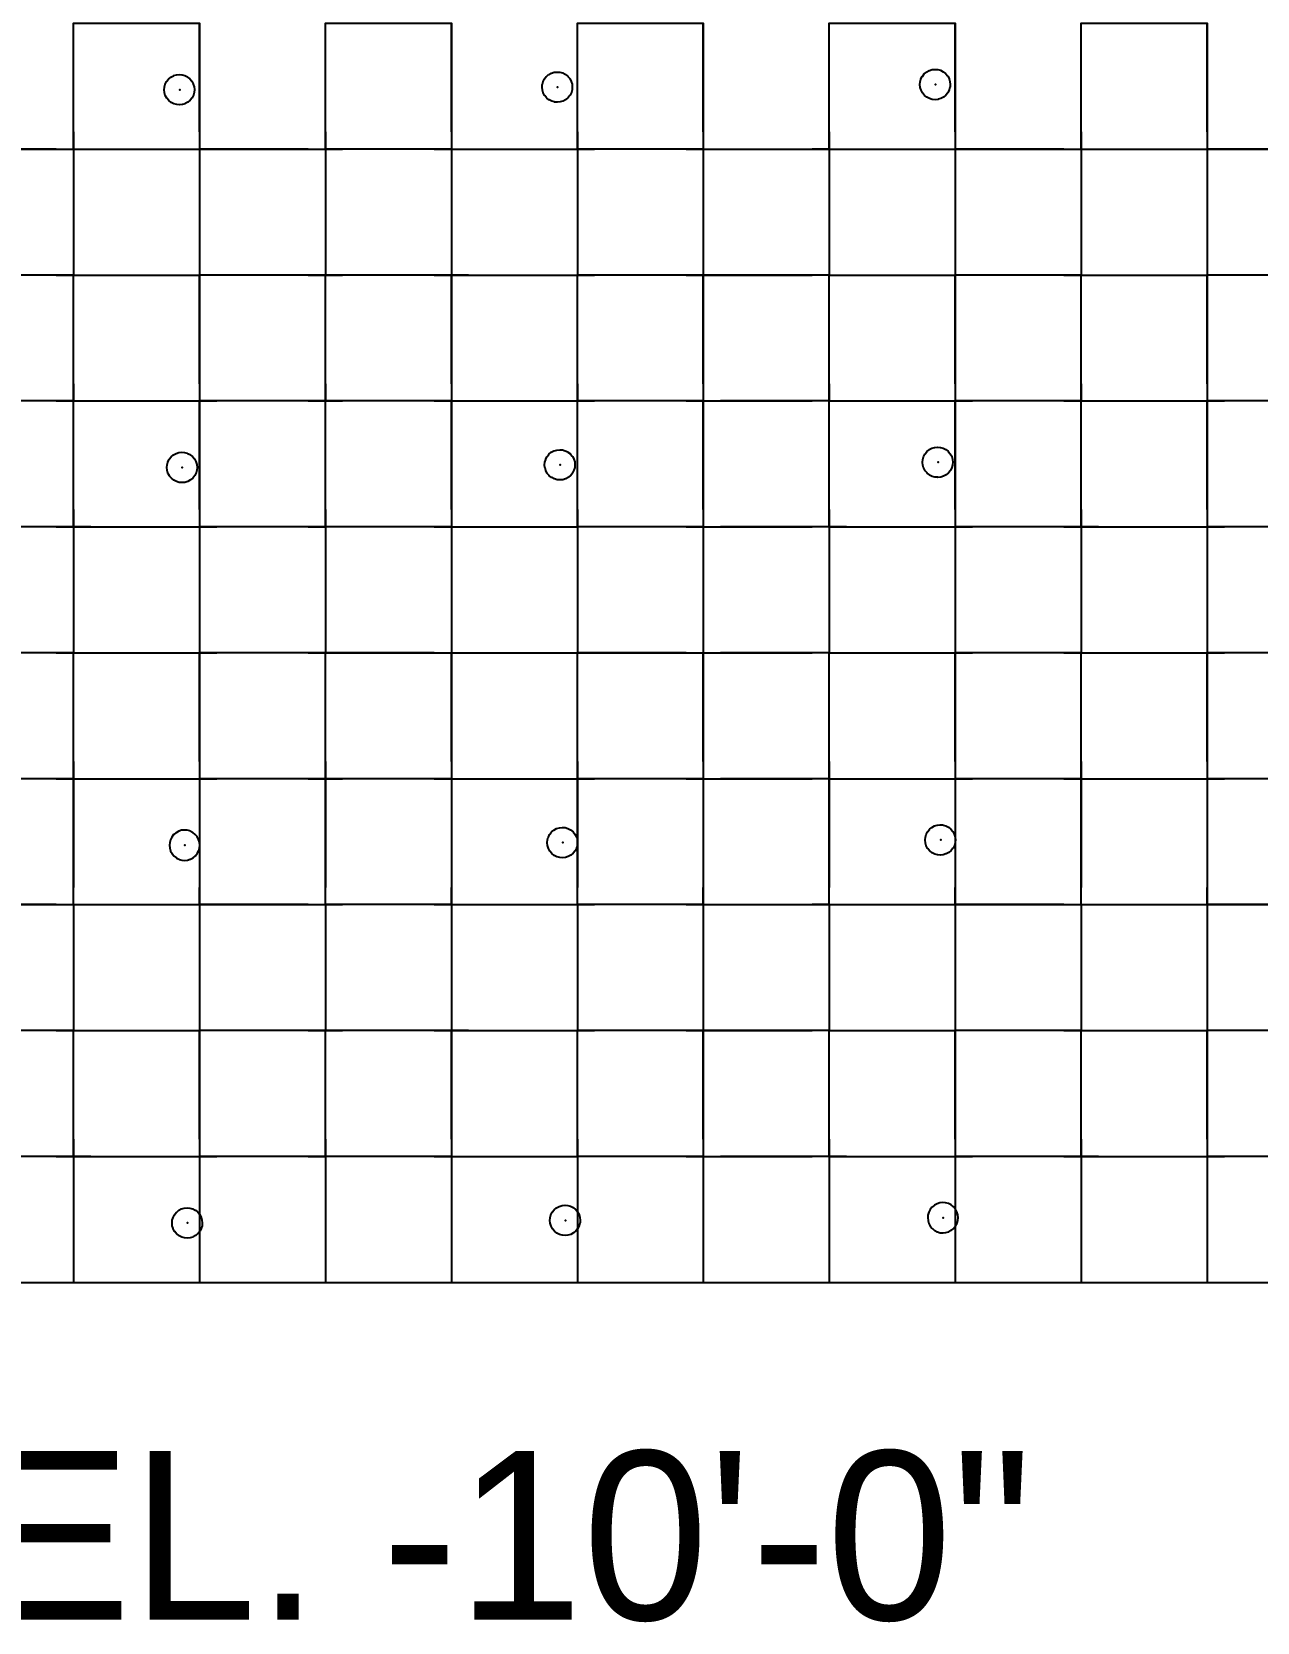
# Model space of a CAD drawing. Header units: metres. Extents: x 0 to 438, y -24 to 612.
# Drawn here: x 87 to 174.6, y -24.3 to 89.4 of the extents above; entities that cross this region are included whole.
import ezdxf

# ---------------------------------------------------------------- set-up
doc = ezdxf.new("R2010")
doc.units = ezdxf.units.M
doc.layers.add('LAYER_01_CUT', color=7, linetype='Continuous')
doc.layers.add('LAYER_04_GRID', color=7, linetype='Continuous')

msp = doc.modelspace()

# ---------------------------------------------------------------- linework, layer by layer
at = {"layer": 'LAYER_01_CUT'}
for points in [[(90, 88.77), (90, 90), (91.23, 90), (99, 90), (99, 88.77), (99, 81), (99, 79.77)], [(90, 82.23), (90, 90)], [(99, 82.23), (99, 90)], [(108, 88.77), (108, 90), (109.23, 90), (117, 90), (117, 88.77), (117, 81), (117, 79.77)], [(108, 82.23), (108, 90)], [(117, 82.23), (117, 90)], [(126, 88.77), (126, 90), (127.23, 90), (135, 90), (135, 88.77), (135, 81), (135, 79.77)], [(126, 82.23), (126, 90)], [(135, 82.23), (135, 90)], [(144, 88.77), (144, 90), (145.23, 90), (153, 90), (153, 88.77), (153, 81), (153, 79.77)], [(144, 82.23), (144, 90)], [(153, 82.23), (153, 90)], [(162, 88.77), (162, 90), (163.23, 90), (171, 90), (171, 88.77), (171, 81), (171, 79.77)], [(162, 82.23), (162, 90)], [(171, 82.23), (171, 90)], [(90, 81), (90, 88.77)], [(108, 81), (108, 88.77)], [(126, 81), (126, 88.77)], [(144, 81), (144, 88.77)], [(162, 81), (162, 88.77)], [(123.95, 86.33), (123.96, 86.33), (124.14, 86.43), (124.15, 86.43), (124.35, 86.49), (124.35, 86.49), (124.55, 86.51), (124.56, 86.51), (124.75, 86.5), (124.76, 86.5), (124.95, 86.44), (124.96, 86.44), (125.14, 86.35), (125.15, 86.34), (125.31, 86.21), (125.32, 86.2), (125.46, 86.04), (125.46, 86.03), (125.56, 85.85), (125.56, 85.84), (125.62, 85.65), (125.62, 85.64), (125.64, 85.44), (125.64, 85.43), (125.63, 85.24), (125.63, 85.24), (125.57, 85.04), (125.57, 85.04), (125.48, 84.85), (125.47, 84.84), (125.34, 84.68), (125.33, 84.67), (125.17, 84.54), (125.16, 84.53), (124.98, 84.43), (124.97, 84.43), (124.78, 84.37), (124.77, 84.37), (124.57, 84.35), (124.56, 84.35), (124.37, 84.36), (124.37, 84.37), (124.17, 84.42), (124.17, 84.42), (123.98, 84.52), (123.97, 84.52), (123.81, 84.65), (123.8, 84.66), (123.67, 84.82), (123.66, 84.83), (123.56, 85.01), (123.56, 85.02), (123.5, 85.22), (123.5, 85.22), (123.48, 85.42), (123.48, 85.43), (123.49, 85.62), (123.5, 85.63), (123.55, 85.82), (123.55, 85.83), (123.65, 86.01), (123.65, 86.02), (123.78, 86.18), (123.79, 86.19), (123.95, 86.33)], [(150.97, 84.71), (150.81, 84.84), (150.8, 84.84), (150.67, 85.01), (150.66, 85.01), (150.56, 85.2), (150.56, 85.21), (150.5, 85.4), (150.5, 85.41), (150.48, 85.61), (150.48, 85.62), (150.49, 85.8), (150.5, 85.81), (150.55, 86), (150.55, 86.01), (150.64, 86.2), (150.65, 86.2), (150.78, 86.37), (150.79, 86.38), (150.95, 86.51), (150.96, 86.52), (151.14, 86.62), (151.15, 86.62), (151.35, 86.68), (151.35, 86.68), (151.55, 86.7), (151.56, 86.7), (151.75, 86.68), (151.76, 86.68), (151.95, 86.63), (151.95, 86.63), (152.14, 86.53), (152.15, 86.53), (152.31, 86.4), (152.32, 86.39), (152.45, 86.23), (152.46, 86.22), (152.56, 86.04), (152.56, 86.03), (152.62, 85.83), (152.62, 85.82), (152.64, 85.62), (152.64, 85.62), (152.63, 85.43), (152.62, 85.42), (152.57, 85.23), (152.57, 85.22), (152.48, 85.04), (152.47, 85.03), (152.34, 84.86), (152.33, 84.86), (152.17, 84.72), (152.16, 84.72), (151.98, 84.62), (151.97, 84.62), (151.77, 84.56), (151.77, 84.55), (151.57, 84.53), (151.56, 84.53), (151.37, 84.55), (151.36, 84.55), (151.17, 84.61), (151.17, 84.61), (150.98, 84.7), (150.97, 84.71)], [(97.75, 86.31), (97.76, 86.31), (97.95, 86.26), (97.96, 86.25), (98.14, 86.16), (98.15, 86.15), (98.31, 86.02), (98.32, 86.02), (98.46, 85.85), (98.46, 85.85), (98.56, 85.66), (98.56, 85.65), (98.62, 85.46), (98.62, 85.45), (98.64, 85.25), (98.64, 85.24), (98.63, 85.06), (98.63, 85.05), (98.57, 84.86), (98.57, 84.85), (98.48, 84.66), (98.47, 84.66), (98.34, 84.49), (98.33, 84.49), (98.17, 84.35), (98.16, 84.35), (97.98, 84.25), (97.97, 84.24), (97.78, 84.18), (97.77, 84.18), (97.57, 84.16), (97.56, 84.16), (97.37, 84.18), (97.37, 84.18), (97.17, 84.23), (97.17, 84.24), (96.98, 84.33), (96.97, 84.33), (96.81, 84.47), (96.8, 84.47), (96.67, 84.63), (96.66, 84.64), (96.56, 84.83), (96.56, 84.83), (96.5, 85.03), (96.5, 85.04), (96.48, 85.24), (96.48, 85.24), (96.49, 85.43), (96.5, 85.44), (96.55, 85.63), (96.55, 85.64), (96.65, 85.82), (96.65, 85.83), (96.78, 86), (96.79, 86), (96.95, 86.14), (96.96, 86.14), (97.14, 86.24), (97.15, 86.25), (97.35, 86.31), (97.36, 86.31), (97.55, 86.33), (97.56, 86.33), (97.75, 86.31)], [(90, 82.23), (90, 81)], [(99, 82.23), (99, 81)], [(108, 82.23), (108, 81)], [(117, 82.23), (117, 81)], [(126, 82.23), (126, 81)], [(135, 82.23), (135, 81)], [(144, 82.23), (144, 81)], [(153, 82.23), (153, 81)], [(162, 82.23), (162, 81)], [(171, 82.23), (171, 81)], [(88.77, 81), (81, 81)], [(82.23, 81), (90, 81), (90, 79.77)], [(88.77, 81), (90, 81)], [(90, 81), (90, 73.23)], [(90, 81), (91.23, 81)], [(90, 81), (97.77, 81)], [(91.23, 81), (99, 81)], [(97.77, 81), (99, 81)], [(106.77, 81), (99, 81)], [(99, 81), (99, 73.23)], [(99, 81), (100.23, 81)], [(100.23, 81), (108, 81), (108, 79.77)], [(106.77, 81), (108, 81)], [(115.77, 81), (108, 81)], [(108, 81), (108, 73.23)], [(108, 81), (109.23, 81)], [(117, 81), (109.23, 81)], [(115.77, 81), (117, 81)], [(117, 81), (117, 73.23)], [(117, 81), (118.23, 81)], [(117, 81), (124.77, 81)], [(118.23, 81), (126, 81), (126, 79.77)], [(124.77, 81), (126, 81)], [(133.77, 81), (126, 81)], [(126, 81), (126, 73.23)], [(126, 81), (127.23, 81)], [(135, 81), (127.23, 81)], [(133.77, 81), (135, 81)], [(135, 81), (135, 73.23)], [(135, 81), (136.23, 81)], [(135, 81), (142.77, 81)], [(136.23, 81), (144, 81), (144, 79.77)], [(144, 81), (142.77, 81)], [(144, 81), (144, 73.23)], [(144, 81), (145.23, 81)], [(144, 81), (151.77, 81)], [(145.23, 81), (153, 81)], [(151.77, 81), (153, 81)], [(160.77, 81), (153, 81)], [(153, 81), (153, 73.23)], [(153, 81), (154.23, 81)], [(154.23, 81), (162, 81), (162, 79.77)], [(160.77, 81), (162, 81)], [(162, 81), (162, 73.23)], [(162, 81), (163.23, 81)], [(162, 81), (169.77, 81)], [(163.23, 81), (171, 81)], [(169.77, 81), (171, 81)], [(178.77, 81), (171, 81)], [(171, 81), (171, 73.23)], [(171, 81), (172.23, 81)], [(172.23, 81), (180, 81), (180, 79.77)], [(90, 79.77), (90, 72)], [(99, 79.77), (99, 72)], [(108, 79.77), (108, 72)], [(117, 79.77), (117, 72)], [(126, 79.77), (126, 72)], [(135, 79.77), (135, 72)], [(144, 79.77), (144, 72)], [(153, 79.77), (153, 72)], [(162, 79.77), (162, 72)], [(171, 79.77), (171, 72)], [(90, 73.23), (90, 72)], [(99, 73.23), (99, 72)], [(108, 73.23), (108, 72)], [(117, 73.23), (117, 72)], [(126, 73.23), (126, 72)], [(135, 73.23), (135, 72)], [(144, 73.23), (144, 72)], [(153, 73.23), (153, 72)], [(162, 73.23), (162, 72)], [(171, 73.23), (171, 72)], [(88.77, 72), (81, 72)], [(90, 72), (82.23, 72)], [(88.77, 72), (90, 72)], [(90, 61.77), (90, 63), (90, 70.77), (90, 72), (91.23, 72)], [(90, 64.23), (90, 72)], [(90, 72), (97.77, 72)], [(91.23, 72), (99, 72)], [(97.77, 72), (99, 72)], [(100.23, 72), (99, 72), (99, 70.77), (99, 63), (99, 61.77), (99, 54), (99, 52.77)], [(106.77, 72), (99, 72)], [(99, 64.23), (99, 72)], [(108, 72), (100.23, 72)], [(106.77, 72), (108, 72)], [(108, 61.77), (108, 63), (108, 70.77), (108, 72), (109.23, 72)], [(115.77, 72), (108, 72)], [(108, 64.23), (108, 72)], [(117, 72), (109.23, 72)], [(115.77, 72), (117, 72)], [(118.23, 72), (117, 72), (117, 70.77), (117, 63), (117, 61.77), (117, 54), (117, 52.77)], [(117, 64.23), (117, 72)], [(117, 72), (124.77, 72)], [(118.23, 72), (126, 72)], [(124.77, 72), (126, 72)], [(126, 61.77), (126, 63), (126, 70.77), (126, 72), (127.23, 72)], [(133.77, 72), (126, 72)], [(126, 64.23), (126, 72)], [(135, 72), (127.23, 72)], [(133.77, 72), (135, 72)], [(136.23, 72), (135, 72), (135, 70.77), (135, 63), (135, 61.77), (135, 54), (135, 52.77)], [(135, 64.23), (135, 72)], [(135, 72), (142.77, 72)], [(144, 72), (136.23, 72)], [(144, 72), (142.77, 72)], [(144, 61.77), (144, 63), (144, 70.77), (144, 72), (145.23, 72)], [(144, 64.23), (144, 72)], [(144, 72), (151.77, 72)], [(145.23, 72), (153, 72)], [(151.77, 72), (153, 72)], [(154.23, 72), (153, 72), (153, 70.77), (153, 63), (153, 61.77), (153, 54), (153, 52.77)], [(160.77, 72), (153, 72)], [(153, 64.23), (153, 72)], [(162, 72), (154.23, 72)], [(160.77, 72), (162, 72)], [(162, 61.77), (162, 63), (162, 70.77), (162, 72), (163.23, 72)], [(162, 64.23), (162, 72)], [(162, 72), (169.77, 72)], [(163.23, 72), (171, 72)], [(169.77, 72), (171, 72)], [(172.23, 72), (171, 72), (171, 70.77), (171, 63), (171, 61.77), (171, 54), (171, 52.77)], [(178.77, 72), (171, 72)], [(171, 64.23), (171, 72)], [(180, 72), (172.23, 72)], [(90, 64.23), (90, 63)], [(99, 64.23), (99, 63)], [(108, 64.23), (108, 63)], [(117, 64.23), (117, 63)], [(126, 64.23), (126, 63)], [(135, 64.23), (135, 63)], [(144, 64.23), (144, 63)], [(153, 64.23), (153, 63)], [(162, 64.23), (162, 63)], [(171, 64.23), (171, 63)], [(88.77, 63), (81, 63)], [(90, 63), (82.23, 63)], [(88.77, 63), (90, 63)], [(90, 55.23), (90, 63)], [(90, 63), (91.23, 63)], [(90, 63), (97.77, 63)], [(91.23, 63), (99, 63)], [(97.77, 63), (99, 63)], [(106.77, 63), (99, 63)], [(99, 55.23), (99, 63)], [(99, 63), (100.23, 63)], [(108, 63), (100.23, 63)], [(106.77, 63), (108, 63)], [(115.77, 63), (108, 63)], [(108, 55.23), (108, 63)], [(108, 63), (109.23, 63)], [(117, 63), (109.23, 63)], [(115.77, 63), (117, 63)], [(117, 55.23), (117, 63)], [(117, 63), (118.23, 63)], [(117, 63), (124.77, 63)], [(118.23, 63), (126, 63)], [(124.77, 63), (126, 63)], [(133.77, 63), (126, 63)], [(126, 55.23), (126, 63)], [(126, 63), (127.23, 63)], [(135, 63), (127.23, 63)], [(133.77, 63), (135, 63)], [(135, 55.23), (135, 63)], [(135, 63), (136.23, 63)], [(135, 63), (142.77, 63)], [(144, 63), (136.23, 63)], [(144, 63), (142.77, 63)], [(144, 55.23), (144, 63)], [(144, 63), (145.23, 63)], [(144, 63), (151.77, 63)], [(145.23, 63), (153, 63)], [(151.77, 63), (153, 63)], [(160.77, 63), (153, 63)], [(153, 55.23), (153, 63)], [(153, 63), (154.23, 63)], [(162, 63), (154.23, 63)], [(160.77, 63), (162, 63)], [(162, 55.23), (162, 63)], [(162, 63), (163.23, 63)], [(162, 63), (169.77, 63)], [(163.23, 63), (171, 63)], [(169.77, 63), (171, 63)], [(178.77, 63), (171, 63)], [(171, 55.23), (171, 63)], [(171, 63), (172.23, 63)], [(180, 63), (172.23, 63)], [(90, 54), (90, 61.77)], [(108, 54), (108, 61.77)], [(126, 54), (126, 61.77)], [(144, 54), (144, 61.77)], [(162, 54), (162, 61.77)], [(98.76, 57.86), (98.76, 57.85), (98.66, 57.67), (98.66, 57.66), (98.53, 57.49), (98.52, 57.49), (98.36, 57.35), (98.35, 57.35), (98.17, 57.25), (98.16, 57.24), (97.96, 57.18), (97.95, 57.18), (97.76, 57.16), (97.75, 57.16), (97.56, 57.18), (97.55, 57.18), (97.36, 57.23), (97.35, 57.24), (97.17, 57.33), (97.16, 57.34), (97, 57.47), (96.99, 57.47), (96.85, 57.63), (96.85, 57.64), (96.75, 57.83), (96.75, 57.83), (96.69, 58.03), (96.68, 58.04), (96.66, 58.24), (96.67, 58.25), (96.68, 58.43), (96.68, 58.44), (96.74, 58.63), (96.74, 58.64), (96.83, 58.82), (96.84, 58.83), (96.97, 59), (96.98, 59), (97.14, 59.14), (97.14, 59.14), (97.33, 59.24), (97.34, 59.25), (97.53, 59.31), (97.54, 59.31), (97.74, 59.33), (97.75, 59.33), (97.94, 59.31), (97.94, 59.31), (98.13, 59.26), (98.14, 59.25), (98.33, 59.16), (98.33, 59.15), (98.5, 59.02), (98.51, 59.02), (98.64, 58.86), (98.65, 58.85), (98.75, 58.66), (98.75, 58.66), (98.81, 58.46), (98.81, 58.45), (98.83, 58.25), (98.83, 58.24), (98.81, 58.06), (98.81, 58.05), (98.76, 57.86)], [(123.75, 58.01), (123.75, 58.02), (123.69, 58.22), (123.68, 58.23), (123.66, 58.42), (123.66, 58.43), (123.68, 58.62), (123.68, 58.63), (123.74, 58.82), (123.74, 58.83), (123.83, 59.01), (123.84, 59.02), (123.97, 59.18), (123.97, 59.19), (124.14, 59.33), (124.14, 59.33), (124.33, 59.43), (124.34, 59.43), (124.53, 59.49), (124.54, 59.49), (124.74, 59.51), (124.75, 59.51), (124.93, 59.5), (124.94, 59.5), (125.13, 59.44), (125.14, 59.44), (125.33, 59.35), (125.33, 59.34), (125.5, 59.21), (125.51, 59.2), (125.64, 59.04), (125.65, 59.03), (125.75, 58.85), (125.75, 58.84), (125.81, 58.65), (125.81, 58.64), (125.83, 58.44), (125.83, 58.43), (125.81, 58.24), (125.81, 58.24), (125.76, 58.04), (125.76, 58.04), (125.66, 57.85), (125.66, 57.84), (125.53, 57.68), (125.52, 57.67), (125.36, 57.54), (125.35, 57.53), (125.17, 57.43), (125.16, 57.43), (124.96, 57.37), (124.95, 57.37), (124.75, 57.35), (124.75, 57.35), (124.56, 57.36), (124.55, 57.37), (124.36, 57.42), (124.35, 57.42), (124.17, 57.52), (124.16, 57.52), (123.99, 57.65), (123.99, 57.66), (123.85, 57.82), (123.85, 57.83), (123.75, 58.01)], [(151.74, 59.7), (151.75, 59.7), (151.93, 59.68), (151.94, 59.68), (152.13, 59.63), (152.14, 59.63), (152.33, 59.53), (152.33, 59.53), (152.5, 59.4), (152.5, 59.39), (152.64, 59.23), (152.65, 59.22), (152.75, 59.04), (152.75, 59.03), (152.81, 58.83), (152.81, 58.82), (152.83, 58.63), (152.83, 58.62), (152.81, 58.43), (152.81, 58.42), (152.76, 58.23), (152.75, 58.22), (152.66, 58.04), (152.66, 58.03), (152.53, 57.87), (152.52, 57.86), (152.36, 57.72), (152.35, 57.72), (152.16, 57.62), (152.16, 57.62), (151.96, 57.56), (151.95, 57.56), (151.75, 57.53), (151.75, 57.54), (151.56, 57.55), (151.55, 57.55), (151.36, 57.61), (151.35, 57.61), (151.17, 57.7), (151.16, 57.71), (150.99, 57.84), (150.99, 57.85), (150.85, 58.01), (150.85, 58.01), (150.75, 58.2), (150.74, 58.21), (150.68, 58.4), (150.68, 58.41), (150.66, 58.61), (150.66, 58.62), (150.68, 58.81), (150.68, 58.81), (150.73, 59), (150.74, 59.01), (150.83, 59.2), (150.84, 59.2), (150.97, 59.37), (150.97, 59.38), (151.14, 59.51), (151.14, 59.52), (151.33, 59.62), (151.34, 59.62), (151.53, 59.68), (151.54, 59.68), (151.74, 59.7)], [(90, 55.23), (90, 54)], [(99, 55.23), (99, 54)], [(108, 55.23), (108, 54)], [(117, 55.23), (117, 54)], [(126, 55.23), (126, 54)], [(135, 55.23), (135, 54)], [(144, 55.23), (144, 54)], [(153, 55.23), (153, 54)], [(162, 55.23), (162, 54)], [(171, 55.23), (171, 54)], [(88.77, 54), (81, 54)], [(90, 54), (82.23, 54)], [(88.77, 54), (90, 54)], [(91.23, 54), (90, 54), (90, 52.77)], [(90, 54), (90, 46.23)], [(90, 54), (97.77, 54)], [(91.23, 54), (99, 54)], [(97.77, 54), (99, 54)], [(106.77, 54), (99, 54)], [(99, 54), (99, 46.23)], [(99, 54), (100.23, 54)], [(108, 54), (100.23, 54)], [(106.77, 54), (108, 54)], [(109.23, 54), (108, 54), (108, 52.77)], [(115.77, 54), (108, 54)], [(108, 54), (108, 46.23)], [(117, 54), (109.23, 54)], [(115.77, 54), (117, 54)], [(117, 54), (117, 46.23)], [(117, 54), (118.23, 54)], [(117, 54), (124.77, 54)], [(118.23, 54), (126, 54)], [(124.77, 54), (126, 54)], [(127.23, 54), (126, 54), (126, 52.77)], [(133.77, 54), (126, 54)], [(126, 54), (126, 46.23)], [(135, 54), (127.23, 54)], [(133.77, 54), (135, 54)], [(135, 54), (135, 46.23)], [(135, 54), (136.23, 54)], [(135, 54), (142.77, 54)], [(144, 54), (136.23, 54)], [(144, 54), (142.77, 54)], [(145.23, 54), (144, 54), (144, 52.77)], [(144, 54), (144, 46.23)], [(144, 54), (151.77, 54)], [(145.23, 54), (153, 54)], [(151.77, 54), (153, 54)], [(160.77, 54), (153, 54)], [(153, 54), (153, 46.23)], [(153, 54), (154.23, 54)], [(162, 54), (154.23, 54)], [(160.77, 54), (162, 54)], [(163.23, 54), (162, 54), (162, 52.77)], [(162, 54), (162, 46.23)], [(162, 54), (169.77, 54)], [(163.23, 54), (171, 54)], [(169.77, 54), (171, 54)], [(178.77, 54), (171, 54)], [(171, 54), (171, 46.23)], [(171, 54), (172.23, 54)], [(180, 54), (172.23, 54)], [(90, 52.77), (90, 45)], [(99, 52.77), (99, 45)], [(108, 52.77), (108, 45)], [(117, 52.77), (117, 45)], [(126, 52.77), (126, 45)], [(135, 52.77), (135, 45)], [(144, 52.77), (144, 45)], [(153, 52.77), (153, 45)], [(162, 52.77), (162, 45)], [(171, 52.77), (171, 45)], [(90, 46.23), (90, 45)], [(99, 46.23), (99, 45)], [(108, 46.23), (108, 45)], [(117, 46.23), (117, 45)], [(126, 46.23), (126, 45)], [(135, 46.23), (135, 45)], [(144, 46.23), (144, 45)], [(153, 46.23), (153, 45)], [(162, 46.23), (162, 45)], [(171, 46.23), (171, 45)], [(88.77, 45), (81, 45)], [(90, 45), (82.23, 45)], [(88.77, 45), (90, 45)], [(90, 34.77), (90, 36), (90, 43.77), (90, 45), (91.23, 45), (99, 45), (99, 43.77), (99, 36), (99, 34.77), (99, 27), (99, 25.77)], [(90, 37.23), (90, 45)], [(90, 45), (97.77, 45)], [(97.77, 45), (99, 45)], [(106.77, 45), (99, 45)], [(99, 37.23), (99, 45)], [(99, 45), (100.23, 45)], [(108, 45), (100.23, 45)], [(106.77, 45), (108, 45)], [(108, 34.77), (108, 36), (108, 43.77), (108, 45), (109.23, 45), (117, 45), (117, 43.77), (117, 36), (117, 34.77), (117, 27), (117, 25.77)], [(115.77, 45), (108, 45)], [(108, 37.23), (108, 45)], [(115.77, 45), (117, 45)], [(117, 37.23), (117, 45)], [(117, 45), (118.23, 45)], [(117, 45), (124.77, 45)], [(118.23, 45), (126, 45)], [(124.77, 45), (126, 45)], [(126, 34.77), (126, 36), (126, 43.77), (126, 45), (127.23, 45), (135, 45), (135, 43.77), (135, 36), (135, 34.77), (135, 27), (135, 25.77)], [(133.77, 45), (126, 45)], [(126, 37.23), (126, 45)], [(133.77, 45), (135, 45)], [(135, 37.23), (135, 45)], [(135, 45), (136.23, 45)], [(135, 45), (142.77, 45)], [(144, 45), (136.23, 45)], [(144, 45), (142.77, 45)], [(144, 34.77), (144, 36), (144, 43.77), (144, 45), (145.23, 45), (153, 45), (153, 43.77), (153, 36), (153, 34.77), (153, 27), (153, 25.77)], [(144, 37.23), (144, 45)], [(144, 45), (151.77, 45)], [(151.77, 45), (153, 45)], [(160.77, 45), (153, 45)], [(153, 37.23), (153, 45)], [(153, 45), (154.23, 45)], [(162, 45), (154.23, 45)], [(160.77, 45), (162, 45)], [(162, 34.77), (162, 36), (162, 43.77), (162, 45), (163.23, 45), (171, 45), (171, 43.77), (171, 36), (171, 34.77), (171, 27), (171, 25.77)], [(162, 37.23), (162, 45)], [(162, 45), (169.77, 45)], [(169.77, 45), (171, 45)], [(178.77, 45), (171, 45)], [(171, 37.23), (171, 45)], [(171, 45), (172.23, 45)], [(180, 45), (172.23, 45)], [(90, 37.23), (90, 36)], [(99, 37.23), (99, 36)], [(108, 37.23), (108, 36)], [(117, 37.23), (117, 36)], [(126, 37.23), (126, 36)], [(135, 37.23), (135, 36)], [(144, 37.23), (144, 36)], [(153, 37.23), (153, 36)], [(162, 37.23), (162, 36)], [(171, 37.23), (171, 36)], [(88.77, 36), (81, 36)], [(90, 36), (82.23, 36)], [(88.77, 36), (90, 36)], [(90, 36), (90, 28.23)], [(90, 36), (91.23, 36)], [(90, 36), (97.77, 36)], [(91.23, 36), (99, 36)], [(97.77, 36), (99, 36)], [(106.77, 36), (99, 36)], [(99, 36), (99, 28.23)], [(99, 36), (100.23, 36)], [(108, 36), (100.23, 36)], [(106.77, 36), (108, 36)], [(115.77, 36), (108, 36)], [(108, 36), (108, 28.23)], [(108, 36), (109.23, 36)], [(117, 36), (109.23, 36)], [(115.77, 36), (117, 36)], [(117, 36), (117, 28.23)], [(117, 36), (118.23, 36)], [(117, 36), (124.77, 36)], [(118.23, 36), (126, 36)], [(124.77, 36), (126, 36)], [(133.77, 36), (126, 36)], [(126, 36), (126, 28.23)], [(126, 36), (127.23, 36)], [(135, 36), (127.23, 36)], [(133.77, 36), (135, 36)], [(135, 36), (135, 28.23)], [(135, 36), (136.23, 36)], [(135, 36), (142.77, 36)], [(144, 36), (136.23, 36)], [(144, 36), (142.77, 36)], [(144, 36), (144, 28.23)], [(144, 36), (145.23, 36)], [(144, 36), (151.77, 36)], [(145.23, 36), (153, 36)], [(151.77, 36), (153, 36)], [(160.77, 36), (153, 36)], [(153, 36), (153, 28.23)], [(153, 36), (154.23, 36)], [(162, 36), (154.23, 36)], [(160.77, 36), (162, 36)], [(162, 36), (162, 28.23)], [(162, 36), (163.23, 36)], [(162, 36), (169.77, 36)], [(163.23, 36), (171, 36)], [(169.77, 36), (171, 36)], [(178.77, 36), (171, 36)], [(171, 36), (171, 28.23)], [(171, 36), (172.23, 36)], [(180, 36), (172.23, 36)], [(90, 27), (90, 34.77)], [(108, 27), (108, 34.77)], [(126, 27), (126, 34.77)], [(144, 27), (144, 34.77)], [(162, 27), (162, 34.77)], [(98.35, 30.25), (98.54, 30.35), (98.54, 30.35), (98.71, 30.49), (98.71, 30.49), (98.84, 30.66), (98.85, 30.67), (98.94, 30.85), (98.95, 30.86), (99, 31.05), (99, 31.06), (99.02, 31.25), (99.02, 31.25), (99, 31.45), (99, 31.46), (98.94, 31.66), (98.93, 31.66), (98.83, 31.85), (98.83, 31.86), (98.69, 32.02), (98.69, 32.02), (98.52, 32.16), (98.51, 32.16), (98.33, 32.25), (98.32, 32.26), (98.13, 32.31), (98.12, 32.31), (97.93, 32.33), (97.93, 32.33), (97.73, 32.31), (97.72, 32.31), (97.52, 32.25), (97.52, 32.24), (97.33, 32.14), (97.32, 32.14), (97.16, 32), (97.15, 32), (97.02, 31.83), (97.02, 31.83), (96.93, 31.64), (96.92, 31.63), (96.87, 31.44), (96.87, 31.43), (96.85, 31.25), (96.85, 31.24), (96.87, 31.04), (96.87, 31.03), (96.93, 30.84), (96.93, 30.83), (97.04, 30.64), (97.04, 30.63), (97.18, 30.47), (97.18, 30.47), (97.35, 30.34), (97.35, 30.33), (97.54, 30.24), (97.55, 30.23), (97.74, 30.18), (97.75, 30.18), (97.93, 30.16), (97.94, 30.16), (98.14, 30.18), (98.15, 30.18), (98.34, 30.24), (98.35, 30.25)], [(126, 31.65), (126, 31.64), (126.02, 31.44), (126.02, 31.43), (126, 31.24), (126, 31.24), (125.95, 31.05), (125.94, 31.04), (125.85, 30.85), (125.84, 30.85), (125.71, 30.68), (125.71, 30.67), (125.54, 30.54), (125.54, 30.53), (125.35, 30.43), (125.34, 30.43), (125.15, 30.37), (125.14, 30.37), (124.94, 30.35), (124.93, 30.35), (124.75, 30.37), (124.74, 30.37), (124.55, 30.42), (124.54, 30.42), (124.35, 30.52), (124.35, 30.52), (124.18, 30.65), (124.18, 30.66), (124.04, 30.82), (124.03, 30.83), (123.93, 31.01), (123.93, 31.02), (123.87, 31.22), (123.87, 31.23), (123.85, 31.42), (123.85, 31.43), (123.87, 31.62), (123.87, 31.63), (123.92, 31.82), (123.93, 31.83), (124.02, 32.01), (124.02, 32.02), (124.15, 32.18), (124.16, 32.19), (124.32, 32.33), (124.33, 32.33), (124.52, 32.43), (124.52, 32.43), (124.72, 32.49), (124.73, 32.49), (124.93, 32.52), (124.93, 32.51), (125.12, 32.5), (125.13, 32.5), (125.32, 32.44), (125.33, 32.44), (125.51, 32.35), (125.52, 32.34), (125.69, 32.21), (125.69, 32.2), (125.83, 32.04), (125.83, 32.04), (125.93, 31.85), (125.94, 31.84), (126, 31.65)], [(150.92, 32.01), (151.02, 32.2), (151.02, 32.21), (151.15, 32.37), (151.16, 32.38), (151.32, 32.51), (151.33, 32.52), (151.51, 32.62), (151.52, 32.62), (151.72, 32.68), (151.73, 32.68), (151.93, 32.7), (151.93, 32.7), (152.12, 32.69), (152.13, 32.68), (152.32, 32.63), (152.33, 32.63), (152.51, 32.53), (152.52, 32.53), (152.69, 32.4), (152.69, 32.39), (152.83, 32.23), (152.83, 32.22), (152.93, 32.04), (152.93, 32.03), (152.99, 31.83), (153, 31.82), (153.02, 31.63), (153.02, 31.62), (153, 31.43), (153, 31.42), (152.94, 31.23), (152.94, 31.22), (152.85, 31.04), (152.84, 31.03), (152.71, 30.87), (152.71, 30.86), (152.54, 30.72), (152.54, 30.72), (152.35, 30.62), (152.34, 30.62), (152.15, 30.56), (152.14, 30.56), (151.94, 30.54), (151.93, 30.54), (151.75, 30.55), (151.74, 30.55), (151.55, 30.61), (151.54, 30.61), (151.35, 30.7), (151.35, 30.71), (151.18, 30.84), (151.17, 30.85), (151.04, 31.01), (151.03, 31.02), (150.93, 31.2), (150.93, 31.21), (150.87, 31.4), (150.87, 31.41), (150.85, 31.61), (150.85, 31.62), (150.87, 31.81), (150.87, 31.81), (150.92, 32.01), (150.92, 32.01)], [(90, 27), (90, 28.23)], [(99, 27), (99, 28.23)], [(108, 27), (108, 28.23)], [(117, 27), (117, 28.23)], [(126, 27), (126, 28.23)], [(135, 27), (135, 28.23)], [(144, 27), (144, 28.23)], [(153, 27), (153, 28.23)], [(162, 27), (162, 28.23)], [(171, 27), (171, 28.23)], [(88.77, 27), (81, 27)], [(82.23, 27), (90, 27), (90, 25.77)], [(88.77, 27), (90, 27)], [(90, 27), (90, 19.23)], [(90, 27), (91.23, 27)], [(90, 27), (97.77, 27)], [(91.23, 27), (99, 27)], [(97.77, 27), (99, 27)], [(106.77, 27), (99, 27)], [(99, 27), (99, 19.23)], [(99, 27), (100.23, 27)], [(100.23, 27), (108, 27), (108, 25.77)], [(106.77, 27), (108, 27)], [(115.77, 27), (108, 27)], [(108, 27), (108, 19.23)], [(108, 27), (109.23, 27)], [(117, 27), (109.23, 27)], [(115.77, 27), (117, 27)], [(117, 27), (117, 19.23)], [(117, 27), (118.23, 27)], [(117, 27), (124.77, 27)], [(118.23, 27), (126, 27), (126, 25.77)], [(124.77, 27), (126, 27)], [(133.77, 27), (126, 27)], [(126, 27), (126, 19.23)], [(126, 27), (127.23, 27)], [(135, 27), (127.23, 27)], [(133.77, 27), (135, 27)], [(135, 27), (135, 19.23)], [(135, 27), (136.23, 27)], [(135, 27), (142.77, 27)], [(136.23, 27), (144, 27), (144, 25.77)], [(144, 27), (142.77, 27)], [(144, 27), (144, 19.23)], [(144, 27), (145.23, 27)], [(144, 27), (151.77, 27)], [(145.23, 27), (153, 27)], [(151.77, 27), (153, 27)], [(160.77, 27), (153, 27)], [(153, 27), (153, 19.23)], [(153, 27), (154.23, 27)], [(154.23, 27), (162, 27), (162, 25.77)], [(160.77, 27), (162, 27)], [(162, 27), (162, 19.23)], [(162, 27), (163.23, 27)], [(162, 27), (169.77, 27)], [(163.23, 27), (171, 27)], [(169.77, 27), (171, 27)], [(178.77, 27), (171, 27)], [(171, 27), (171, 19.23)], [(171, 27), (172.23, 27)], [(172.23, 27), (180, 27), (180, 25.77)], [(90, 25.77), (90, 18)], [(99, 25.77), (99, 18)], [(108, 25.77), (108, 18)], [(117, 25.77), (117, 18)], [(126, 25.77), (126, 18)], [(135, 25.77), (135, 18)], [(144, 25.77), (144, 18)], [(153, 25.77), (153, 18)], [(162, 25.77), (162, 18)], [(171, 25.77), (171, 18)], [(90, 19.23), (90, 18)], [(99, 19.23), (99, 18)], [(108, 19.23), (108, 18)], [(117, 19.23), (117, 18)], [(126, 19.23), (126, 18)], [(135, 19.23), (135, 18)], [(144, 19.23), (144, 18)], [(153, 19.23), (153, 18)], [(162, 19.23), (162, 18)], [(171, 19.23), (171, 18)], [(88.77, 18), (81, 18)], [(90, 18), (82.23, 18)], [(88.77, 18), (90, 18)], [(90, 16.77), (90, 18), (91.23, 18)], [(90, 10.23), (90, 18)], [(90, 18), (97.77, 18)], [(91.23, 18), (99, 18)], [(97.77, 18), (99, 18)], [(100.23, 18), (99, 18), (99, 16.77), (99, 9), (99, 7.77)], [(106.77, 18), (99, 18)], [(99, 10.23), (99, 18)], [(108, 18), (100.23, 18)], [(106.77, 18), (108, 18)], [(108, 16.77), (108, 18), (109.23, 18)], [(115.77, 18), (108, 18)], [(108, 10.23), (108, 18)], [(117, 18), (109.23, 18)], [(115.77, 18), (117, 18)], [(118.23, 18), (117, 18), (117, 16.77), (117, 9), (117, 7.77)], [(117, 10.23), (117, 18)], [(117, 18), (124.77, 18)], [(118.23, 18), (126, 18)], [(124.77, 18), (126, 18)], [(126, 16.77), (126, 18), (127.23, 18)], [(133.77, 18), (126, 18)], [(126, 10.23), (126, 18)], [(135, 18), (127.23, 18)], [(133.77, 18), (135, 18)], [(136.23, 18), (135, 18), (135, 16.77), (135, 9), (135, 7.77)], [(135, 10.23), (135, 18)], [(135, 18), (142.77, 18)], [(144, 18), (136.23, 18)], [(144, 18), (142.77, 18)], [(144, 16.77), (144, 18), (145.23, 18)], [(144, 10.23), (144, 18)], [(144, 18), (151.77, 18)], [(145.23, 18), (153, 18)], [(151.77, 18), (153, 18)], [(154.23, 18), (153, 18), (153, 16.77), (153, 9), (153, 7.77)], [(160.77, 18), (153, 18)], [(153, 10.23), (153, 18)], [(162, 18), (154.23, 18)], [(160.77, 18), (162, 18)], [(162, 16.77), (162, 18), (163.23, 18)], [(162, 10.23), (162, 18)], [(162, 18), (169.77, 18)], [(163.23, 18), (171, 18)], [(169.77, 18), (171, 18)], [(172.23, 18), (171, 18), (171, 16.77), (171, 9), (171, 7.77)], [(178.77, 18), (171, 18)], [(171, 10.23), (171, 18)], [(180, 18), (172.23, 18)], [(90, 9), (90, 16.77)], [(108, 9), (108, 16.77)], [(126, 9), (126, 16.77)], [(144, 9), (144, 16.77)], [(162, 9), (162, 16.77)], [(90, 10.23), (90, 9)], [(99, 10.23), (99, 9)], [(108, 10.23), (108, 9)], [(117, 10.23), (117, 9)], [(126, 10.23), (126, 9)], [(135, 10.23), (135, 9)], [(144, 10.23), (144, 9)], [(153, 10.23), (153, 9)], [(162, 10.23), (162, 9)], [(171, 10.23), (171, 9)], [(88.77, 9), (81, 9)], [(90, 9), (82.23, 9)], [(88.77, 9), (90, 9)], [(91.23, 9), (90, 9), (90, 7.77)], [(90, 9), (90, 1.23)], [(90, 9), (97.77, 9)], [(91.23, 9), (99, 9)], [(97.77, 9), (99, 9)], [(106.77, 9), (99, 9)], [(99, 9), (99, 1.23)], [(99, 9), (100.23, 9)], [(108, 9), (100.23, 9)], [(106.77, 9), (108, 9)], [(109.23, 9), (108, 9), (108, 7.77)], [(115.77, 9), (108, 9)], [(108, 9), (108, 1.23)], [(117, 9), (109.23, 9)], [(115.77, 9), (117, 9)], [(117, 9), (117, 1.23)], [(117, 9), (118.23, 9)], [(117, 9), (124.77, 9)], [(118.23, 9), (126, 9)], [(124.77, 9), (126, 9)], [(127.23, 9), (126, 9), (126, 7.77)], [(133.77, 9), (126, 9)], [(126, 9), (126, 1.23)], [(135, 9), (127.23, 9)], [(133.77, 9), (135, 9)], [(135, 9), (135, 1.23)], [(135, 9), (136.23, 9)], [(135, 9), (142.77, 9)], [(144, 9), (136.23, 9)], [(144, 9), (142.77, 9)], [(145.23, 9), (144, 9), (144, 7.77)], [(144, 9), (144, 1.23)], [(144, 9), (151.77, 9)], [(145.23, 9), (153, 9)], [(151.77, 9), (153, 9)], [(160.77, 9), (153, 9)], [(153, 9), (153, 1.23)], [(153, 9), (154.23, 9)], [(162, 9), (154.23, 9)], [(160.77, 9), (162, 9)], [(163.23, 9), (162, 9), (162, 7.77)], [(162, 9), (162, 1.23)], [(162, 9), (169.77, 9)], [(163.23, 9), (171, 9)], [(169.77, 9), (171, 9)], [(178.77, 9), (171, 9)], [(171, 9), (171, 1.23)], [(171, 9), (172.23, 9)], [(180, 9), (172.23, 9)], [(90, 7.77), (90, 0)], [(99, 7.77), (99, 0)], [(108, 7.77), (108, 0)], [(117, 7.77), (117, 0)], [(126, 7.77), (126, 0)], [(135, 7.77), (135, 0)], [(144, 7.77), (144, 0)], [(153, 7.77), (153, 0)], [(162, 7.77), (162, 0)], [(171, 7.77), (171, 0)], [(152.7, 5.53), (152.51, 5.63), (152.51, 5.63), (152.31, 5.68), (152.31, 5.69), (152.12, 5.7), (152.11, 5.7), (151.91, 5.68), (151.91, 5.68), (151.71, 5.62), (151.7, 5.62), (151.52, 5.52), (151.51, 5.51), (151.35, 5.38), (151.34, 5.37), (151.21, 5.21), (151.2, 5.2), (151.11, 5.01), (151.11, 5.01), (151.05, 4.81), (151.05, 4.81), (151.04, 4.62), (151.04, 4.61), (151.06, 4.41), (151.06, 4.4), (151.12, 4.21), (151.12, 4.2), (151.22, 4.02), (151.22, 4.01), (151.36, 3.85), (151.37, 3.84), (151.53, 3.71), (151.54, 3.7), (151.72, 3.61), (151.73, 3.61), (151.92, 3.55), (151.93, 3.55), (152.12, 3.54), (152.13, 3.54), (152.33, 3.56), (152.33, 3.56), (152.53, 3.62), (152.54, 3.62), (152.72, 3.72), (152.73, 3.72), (152.89, 3.86), (152.9, 3.87), (153.03, 4.03), (153.03, 4.04), (153.13, 4.22), (153.13, 4.23), (153.18, 4.42), (153.19, 4.43), (153.2, 4.62), (153.2, 4.63), (153.18, 4.83), (153.18, 4.83), (153.12, 5.03), (153.12, 5.04), (153.02, 5.22), (153.01, 5.23), (152.88, 5.39), (152.87, 5.4), (152.71, 5.53), (152.7, 5.53)], [(97.12, 3.83), (97.12, 3.84), (97.06, 4.03), (97.06, 4.04), (97.04, 4.24), (97.04, 4.25), (97.05, 4.43), (97.06, 4.44), (97.11, 4.63), (97.11, 4.64), (97.21, 4.83), (97.21, 4.83), (97.34, 5), (97.35, 5), (97.51, 5.14), (97.52, 5.15), (97.7, 5.25), (97.71, 5.25), (97.91, 5.31), (97.91, 5.31), (98.11, 5.33), (98.12, 5.33), (98.31, 5.31), (98.32, 5.31), (98.51, 5.26), (98.52, 5.25), (98.7, 5.16), (98.71, 5.16), (98.87, 5.03), (98.88, 5.02), (99.02, 4.86), (99.02, 4.85), (99.12, 4.66), (99.12, 4.66), (99.18, 4.46), (99.18, 4.45), (99.2, 4.25), (99.2, 4.25), (99.19, 4.06), (99.19, 4.05), (99.13, 3.86), (99.13, 3.85), (99.04, 3.67), (99.03, 3.66), (98.9, 3.49), (98.89, 3.49), (98.73, 3.35), (98.72, 3.35), (98.54, 3.25), (98.53, 3.24), (98.34, 3.18), (98.33, 3.18), (98.13, 3.16), (98.12, 3.16), (97.93, 3.18), (97.93, 3.18), (97.73, 3.23), (97.73, 3.24), (97.54, 3.33), (97.53, 3.34), (97.37, 3.47), (97.36, 3.47), (97.23, 3.64), (97.22, 3.64), (97.12, 3.83)], [(124.37, 3.65), (124.36, 3.66), (124.23, 3.82), (124.22, 3.83), (124.12, 4.01), (124.12, 4.02), (124.06, 4.22), (124.06, 4.23), (124.04, 4.43), (124.04, 4.43), (124.05, 4.62), (124.06, 4.63), (124.11, 4.82), (124.11, 4.83), (124.2, 5.01), (124.21, 5.02), (124.34, 5.19), (124.35, 5.19), (124.51, 5.33), (124.52, 5.33), (124.7, 5.43), (124.71, 5.43), (124.91, 5.49), (124.91, 5.5), (125.11, 5.52), (125.12, 5.52), (125.31, 5.5), (125.32, 5.5), (125.51, 5.44), (125.51, 5.44), (125.7, 5.35), (125.71, 5.34), (125.87, 5.21), (125.88, 5.21), (126.01, 5.04), (126.02, 5.04), (126.12, 4.85), (126.12, 4.84), (126.18, 4.65), (126.18, 4.64), (126.2, 4.44), (126.2, 4.43), (126.19, 4.25), (126.18, 4.24), (126.13, 4.05), (126.13, 4.04), (126.04, 3.85), (126.03, 3.85), (125.9, 3.68), (125.89, 3.67), (125.73, 3.54), (125.72, 3.53), (125.54, 3.43), (125.53, 3.43), (125.33, 3.37), (125.33, 3.37), (125.13, 3.35), (125.12, 3.35), (124.93, 3.37), (124.92, 3.37), (124.73, 3.42), (124.73, 3.42), (124.54, 3.52), (124.53, 3.52), (124.37, 3.65)], [(90, 1.23), (90, 0)], [(99, 1.23), (99, 0)], [(108, 1.23), (108, 0)], [(117, 1.23), (117, 0)], [(126, 1.23), (126, 0)], [(135, 1.23), (135, 0)], [(144, 1.23), (144, 0)], [(153, 1.23), (153, 0)], [(162, 1.23), (162, 0)], [(171, 1.23), (171, 0)], [(81, 0), (88.77, 0), (90, 0), (97.77, 0), (99, 0), (106.77, 0), (108, 0), (115.77, 0), (117, 0), (124.77, 0), (126, 0), (133.77, 0), (135, 0), (142.77, 0), (144, 0), (151.77, 0), (153, 0), (160.77, 0), (162, 0), (169.77, 0), (171, 0), (178.77, 0)]]:
    msp.add_lwpolyline(points, dxfattribs=at)
at = {"layer": 'LAYER_04_GRID'}
for p in [(124.59, 85.43), (151.59, 85.62), (97.59, 85.24), (97.77, 58.25), (124.77, 58.43), (151.77, 58.62), (97.96, 31.25), (124.96, 31.43), (151.96, 31.62), (152.15, 4.62), (98.15, 4.25), (125.15, 4.43)]:
    msp.add_point(p, dxfattribs=at)

# ---------------------------------------------------------------- texts
msp.add_text('LEVEL 1 -- EL. -10\'-0"', height=12.06, dxfattribs=at).set_placement((0, -24.12))

doc.saveas('drawing.dxf')
